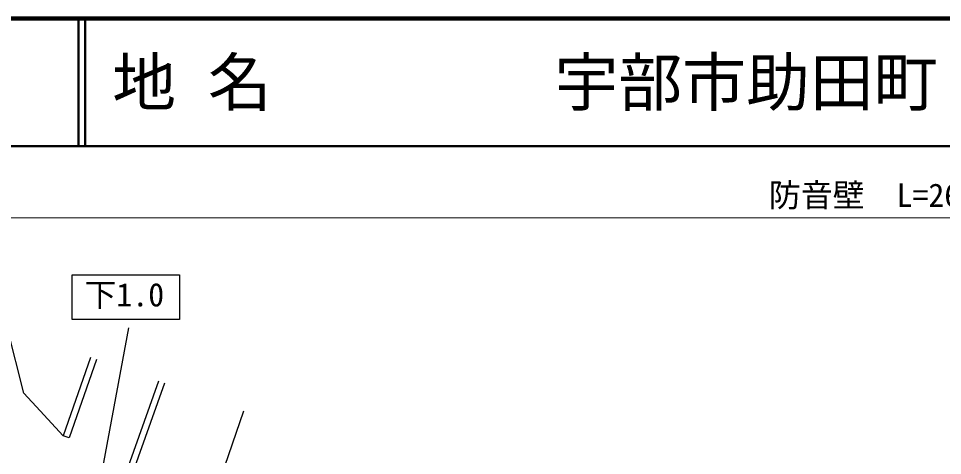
# Model space of a CAD drawing. Units: millimetres, scale not verified. Extents: x 40000 to 680000, y 20000 to 380000.
# Drawn here: x 363038 to 435412, y 345750 to 380000 of the extents above; entities that cross this region are included whole.
import ezdxf
from ezdxf.enums import TextEntityAlignment as Align

# ---------------------------------------------------------------- set-up
doc = ezdxf.new("R2010")
doc.units = ezdxf.units.MM
doc.header["$LTSCALE"] = 1000
for name, color, linetype, lineweight in [('M-BGD', 7, 'Continuous', 25), ('M-STR-HTXT', 7, 'Continuous', 13), ('M-STR-STRC', 7, 'Continuous', 25), ('M-TTL', 2, 'Continuous', 140), ('M-TTL-LINE', 7, 'Continuous', 50)]:
    doc.layers.add(name, color=color, linetype=linetype, lineweight=lineweight)
doc.layers.add('M-TTL-TXT', color=7, linetype='Continuous')
doc.styles.add('ＭＳ ゴシック', font='')
doc.styles.get('ＭＳ ゴシック').set_extended_font_data('MS Gothic')

msp = doc.modelspace()

# ---------------------------------------------------------------- linework, layer by layer
at = {"layer": 'M-BGD'}
for p, q in [((363470, 350629), (362184, 355695)), ((368681, 353435), (366531, 347293)), ((369154, 353271), (367003, 347128)), ((374004, 351583), (370932, 342961)), ((374477, 351419), (371476, 342994)), ((364742, 349244), (363470, 350629)), ((366531, 347293), (364735, 349247)), ((364741, 349241), (364735, 349247)), ((364742, 349244), (364736, 349251)), ((377445, 339815), (380696, 349255)), ((367003, 347128), (366531, 347293))]:
    msp.add_line(p, q, dxfattribs=at)
at = {"layer": 'M-STR-HTXT'}
msp.add_line((300891, 364387), (561455, 364387), dxfattribs=at)
at = {"layer": 'M-STR-STRC'}
for p, q in [((367242, 359921), (375642, 359921)), ((367242, 356421), (367242, 359921)), ((375642, 359921), (375642, 356421)), ((375642, 356421), (367242, 356421)), ((371655, 355745), (366537, 328372))]:
    msp.add_line(p, q, dxfattribs=at)
at = {"layer": 'M-TTL'}
msp.add_line((680000, 380000), (40000, 380000), dxfattribs=at)
at = {"layer": 'M-TTL-LINE'}
for p, q in [((367750, 380000), (367750, 370000)), ((368250, 380000), (368250, 370000)), ((40000, 370000), (680000, 370000))]:
    msp.add_line(p, q, dxfattribs=at)

# ---------------------------------------------------------------- texts
at = {"layer": 'M-STR-HTXT', "style": 'ＭＳ ゴシック'}
msp.add_text('防音壁\u3000L=267.0', height=1833, dxfattribs=at).set_placement((431173, 364687), align=Align.BOTTOM_CENTER)
at = {"layer": 'M-STR-STRC', "style": 'ＭＳ ゴシック'}
msp.add_text('下1.0', height=1833, dxfattribs=at).set_placement((371328, 356884), align=Align.BOTTOM_CENTER)
at = {"layer": 'M-TTL-TXT', "style": 'ＭＳ ゴシック'}
for s, p in [('地 名', (370380, 375000)), ('宇部市助田町・大字小串・大字藤曲', (405024, 375000))]:
    msp.add_text(s, height=3666, dxfattribs=at).set_placement(p, align=Align.MIDDLE_LEFT)

doc.saveas('drawing.dxf')
